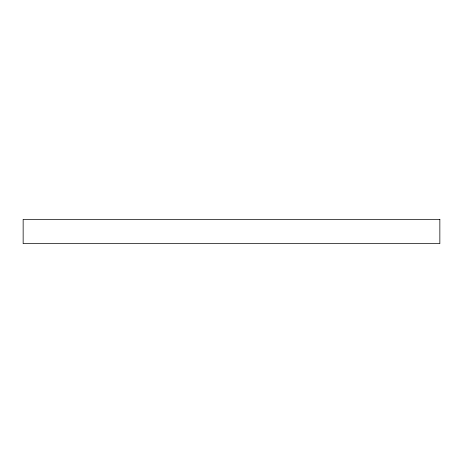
<?xml version="1.0" encoding="UTF-8"?>
<svg xmlns="http://www.w3.org/2000/svg" width="463" height="463" viewBox="0 0 463 463"><rect width="100%" height="100%" fill="white"/><g stroke="black" fill="none" stroke-linecap="round" stroke-linejoin="round"><path stroke-width="0.69" d="M439.85 219.346L23.15 219.346L23.15 243.654L439.85 243.654L439.85 219.346"/></g></svg>
